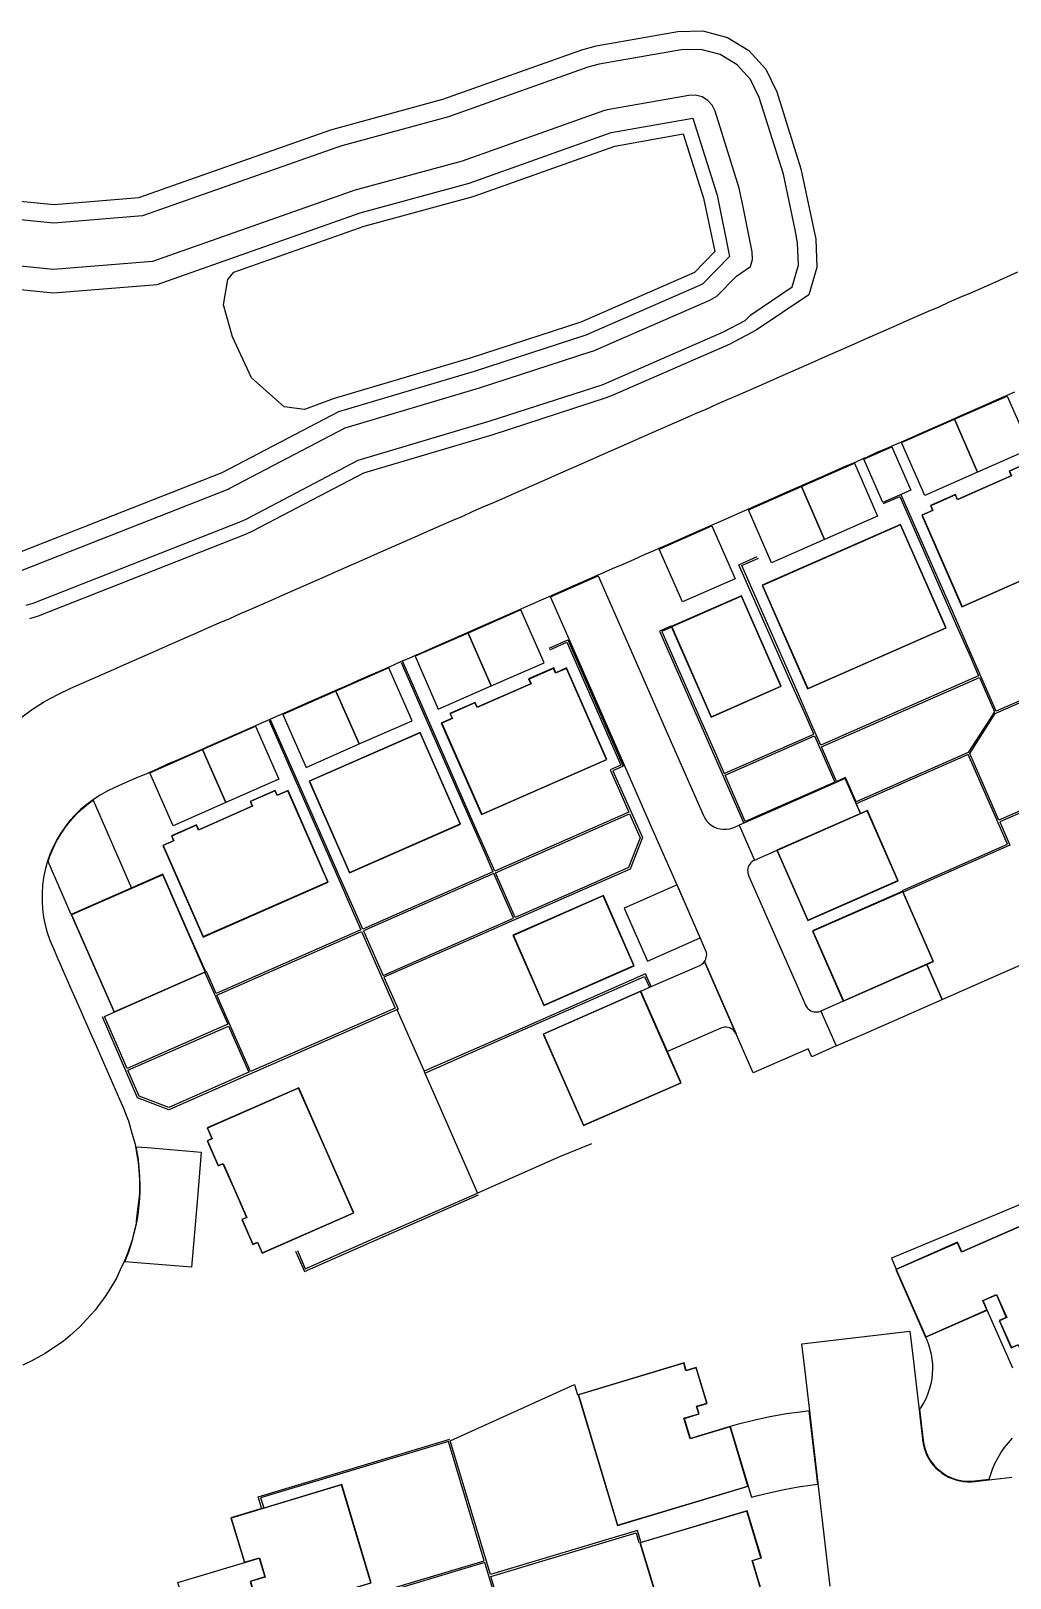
# Model space of a CAD drawing. Header units: metres. Extents: x 383525 to 383919, y 430576 to 430887.
# Drawn here: x 383676.9 to 383761.6, y 430710.9 to 430844.6 of the extents above; entities that cross this region are included whole.
import ezdxf

# ---------------------------------------------------------------- set-up
doc = ezdxf.new("R2010")
doc.units = ezdxf.units.M
for name, color, linetype, true_color in [('3D_LINES', 132, 'Continuous', 0x00cccc), ('PLOTS EXTERNAL LEVEL', 3, 'Continuous', 0x00ff00), ('PLOTS FFL', 1, 'Continuous', 0xff0000)]:
    doc.layers.add(name, color=color, linetype=linetype, true_color=true_color)

msp = doc.modelspace()

# ---------------------------------------------------------------- linework, layer by layer
at = {"layer": '3D_LINES'}
for points in [[(383670.39, 430830.46, 238.7), (383678.9, 430829.62, 238.7), (383686.22, 430830.21, 238.7), (383702.83, 430836.06, 238.7), (383703.36, 430836.22, 238.7), (383712.52, 430838.72, 238.7), (383724.54, 430842.99, 238.7), (383725.77, 430843.32, 238.7), (383732.84, 430844.56, 238.7), (383735.02, 430844.62, 238.7), (383737.13, 430844.06, 238.7), (383738.99, 430842.93, 238.7), (383740.46, 430841.32, 238.7), (383741.4, 430839.35, 238.7), (383743.49, 430832.71, 238.7), (383744.77, 430826.63, 238.7), (383744.87, 430824.17, 238.7), (383744.17, 430821.81, 238.7), (383739.63, 430818.74, 238.7), (383737.28, 430817.5, 238.7), (383727.18, 430813.09, 238.7), (383726.66, 430812.89, 238.7), (383716.86, 430809.71, 238.7), (383705.66, 430806.39, 238.7), (383696.06, 430801.36, 238.7), (383695.5, 430801.11, 238.7), (383677.53, 430794.03, 238.7), (383676.77, 430793.79, 238.7)], [(383676.49, 430794.96, 238.3), (383677.09, 430795.15, 238.3), (383695.06, 430802.22, 238.3), (383695.51, 430802.42, 238.3), (383705.2, 430807.51, 238.3), (383716.63, 430810.9, 238.3), (383726.29, 430814.03, 238.3), (383726.7, 430814.19, 238.3), (383736.8, 430818.6, 238.3), (383738.66, 430819.58, 238.3), (383739.15, 430820.08, 238.3), (383742.73, 430822.5, 238.3), (383743.28, 430824.37, 238.3), (383743.2, 430826.31, 238.3), (383742.98, 430827.43, 238.3), (383741.97, 430832.23, 238.3), (383739.88, 430838.87, 238.3), (383739.13, 430840.42, 238.3), (383737.97, 430841.7, 238.3), (383736.5, 430842.59, 238.3), (383734.84, 430843.03, 238.3), (383733.12, 430842.98, 238.3), (383726.05, 430841.74, 238.3), (383725.07, 430841.48, 238.3), (383713, 430837.19, 238.3), (383703.78, 430834.68, 238.3), (383703.36, 430834.55, 238.3), (383686.56, 430828.63, 238.3), (383678.89, 430828.01, 238.3), (383670.24, 430828.86, 238.3)], [(383675.99, 430797.94, 237.3), (383693.97, 430805.01, 237.3), (383694.11, 430805.08, 237.3), (383704.07, 430810.3, 237.3), (383715.7, 430813.75, 237.3), (383725.36, 430816.89, 237.3), (383725.5, 430816.94, 237.3), (383735.6, 430821.35, 237.3), (383736.22, 430821.68, 237.3), (383737.93, 430823.43, 237.3), (383739.13, 430824.24, 237.3), (383739.31, 430824.86, 237.3), (383739.28, 430825.51, 237.3), (383738.49, 430829.42, 237.3), (383738.15, 430831.02, 237.3), (383736.06, 430837.67, 237.3), (383735.81, 430838.19, 237.3), (383735.43, 430838.61, 237.3), (383734.94, 430838.91, 237.3), (383734.38, 430839.06, 237.3), (383733.81, 430839.04, 237.3), (383726.74, 430837.8, 237.3), (383726.41, 430837.72, 237.3), (383714.2, 430833.37, 237.3), (383704.83, 430830.82, 237.3), (383704.69, 430830.78, 237.3), (383687.4, 430824.68, 237.3), (383678.85, 430824, 237.3), (383669.85, 430824.88, 237.3)], [(383669.65, 430822.89, 236.5), (383678.84, 430821.99, 236.5), (383687.82, 430822.71, 236.5), (383705.36, 430828.89, 236.5), (383714.8, 430831.46, 236.5), (383727.09, 430835.83, 236.5), (383734.15, 430837.07, 236.5), (383736.25, 430830.42, 236.5), (383737.32, 430825.11, 236.5), (383734.99, 430822.73, 236.5), (383724.9, 430818.31, 236.5), (383715.24, 430815.18, 236.5), (383703.5, 430811.7, 236.5), (383693.42, 430806.41, 236.5), (383675.44, 430799.34, 236.5)], [(383694.44, 430823.77, 236.5), (383705.71, 430827.74, 236.5), (383715.16, 430830.31, 236.5), (383727.39, 430834.67, 236.5), (383733.32, 430835.71, 236.5), (383735.07, 430830.17, 236.5), (383736.04, 430825.54, 236.5), (383734.29, 430823.73, 236.5), (383724.47, 430819.44, 236.5), (383714.89, 430816.32, 236.5), (383703.05, 430812.82, 236.5), (383700.57, 430811.9, 236.5), (383698.81, 430812.13, 236.5), (383695.99, 430814.62, 236.5), (383694.34, 430818.17, 236.5), (383693.55, 430820.94, 236.5), (383693.94, 430823.14, 236.5), (383694.44, 430823.77, 236.5)], [(383675.91, 430785.14, 240.69), (383676.96, 430785.92, 240.66), (383678.07, 430786.63, 240.64), (383679.22, 430787.26, 240.61), (383680.34, 430787.79, 240.59), (383681.28, 430788.2, 240.56), (383682.19, 430788.61, 240.53), (383683.11, 430789.01, 240.51), (383684.03, 430789.41, 240.48), (383684.94, 430789.81, 240.46), (383685.86, 430790.21, 240.43), (383686.77, 430790.62, 240.4), (383687.69, 430791.02, 240.38), (383688.6, 430791.42, 240.35), (383689.52, 430791.82, 240.33), (383690.43, 430792.23, 240.31), (383691.35, 430792.63, 240.28), (383692.27, 430793.03, 240.26), (383693.18, 430793.43, 240.24), (383694.1, 430793.83, 240.22), (383695.01, 430794.24, 240.19), (383695.93, 430794.64, 240.17), (383696.84, 430795.04, 240.15), (383697.76, 430795.44, 240.13), (383698.67, 430795.85, 240.11), (383699.59, 430796.25, 240.09), (383700.51, 430796.65, 240.07), (383701.42, 430797.05, 240.06), (383702.34, 430797.45, 240.04), (383703.25, 430797.86, 240.02), (383704.17, 430798.26, 240), (383705.08, 430798.66, 239.98), (383706, 430799.06, 239.97), (383706.91, 430799.47, 239.95), (383707.83, 430799.87, 239.93), (383708.75, 430800.27, 239.91), (383709.66, 430800.67, 239.9), (383710.58, 430801.07, 239.88), (383711.49, 430801.48, 239.86), (383712.41, 430801.88, 239.84), (383713.32, 430802.28, 239.83), (383714.24, 430802.68, 239.81), (383715.15, 430803.09, 239.79), (383716.07, 430803.49, 239.77), (383716.99, 430803.89, 239.76), (383717.9, 430804.29, 239.74), (383718.82, 430804.69, 239.72), (383719.73, 430805.1, 239.7), (383720.65, 430805.5, 239.69), (383721.56, 430805.9, 239.67), (383722.48, 430806.3, 239.65), (383723.39, 430806.71, 239.63), (383724.31, 430807.11, 239.62), (383725.23, 430807.51, 239.6), (383726.14, 430807.91, 239.58), (383727.06, 430808.31, 239.56), (383727.97, 430808.72, 239.55), (383728.89, 430809.12, 239.53), (383729.8, 430809.52, 239.51), (383730.72, 430809.92, 239.5), (383731.63, 430810.33, 239.48), (383732.55, 430810.73, 239.46), (383733.47, 430811.13, 239.44), (383734.38, 430811.53, 239.43), (383735.3, 430811.93, 239.41), (383736.21, 430812.34, 239.39), (383737.13, 430812.74, 239.37), (383738.04, 430813.14, 239.36), (383738.96, 430813.54, 239.34), (383739.87, 430813.95, 239.32), (383740.79, 430814.35, 239.3), (383741.7, 430814.75, 239.29), (383742.62, 430815.15, 239.27), (383743.54, 430815.55, 239.25), (383744.45, 430815.96, 239.23), (383745.37, 430816.36, 239.22), (383746.28, 430816.76, 239.2), (383747.2, 430817.16, 239.18), (383748.11, 430817.57, 239.16), (383749.03, 430817.97, 239.15), (383749.94, 430818.37, 239.13), (383750.86, 430818.77, 239.11), (383751.78, 430819.17, 239.09), (383752.69, 430819.58, 239.08), (383753.61, 430819.98, 239.06), (383754.52, 430820.38, 239.04), (383755.44, 430820.78, 239.02), (383756.35, 430821.19, 239.01), (383757.27, 430821.59, 238.99), (383758.18, 430821.99, 238.97), (383759.1, 430822.39, 238.95), (383760.02, 430822.79, 238.94), (383762.25, 430823.78, 238.89)], [(383761.97, 430813.38, 239.12), (383761.05, 430812.98, 239.14), (383760.13, 430812.58, 239.16), (383759.22, 430812.18, 239.18), (383758.3, 430811.78, 239.19), (383757.39, 430811.37, 239.21), (383756.47, 430810.97, 239.23), (383755.56, 430810.57, 239.25), (383754.64, 430810.17, 239.26), (383753.73, 430809.76, 239.28), (383752.81, 430809.36, 239.3), (383751.89, 430808.96, 239.32), (383751.34, 430808.72, 239.33), (383750.98, 430808.56, 239.33), (383750.06, 430808.16, 239.35), (383749.15, 430807.75, 239.37), (383748.91, 430807.65, 239.37), (383748.23, 430807.35, 239.39), (383747.32, 430806.95, 239.4), (383746.4, 430806.55, 239.42), (383745.49, 430806.14, 239.44), (383744.57, 430805.74, 239.46), (383743.65, 430805.34, 239.47), (383742.74, 430804.94, 239.49), (383741.82, 430804.54, 239.51), (383740.91, 430804.13, 239.53), (383739.99, 430803.73, 239.54), (383739.08, 430803.33, 239.56), (383738.16, 430802.93, 239.58), (383737.25, 430802.52, 239.6), (383736.33, 430802.12, 239.61), (383735.78, 430801.88, 239.62), (383735.41, 430801.72, 239.63), (383734.5, 430801.32, 239.65), (383733.58, 430800.92, 239.67), (383732.67, 430800.51, 239.68), (383731.75, 430800.11, 239.7), (383731.2, 430799.87, 239.71), (383730.84, 430799.71, 239.72), (383729.92, 430799.31, 239.74), (383729.01, 430798.9, 239.75), (383728.09, 430798.5, 239.77), (383727.17, 430798.1, 239.79), (383726.26, 430797.7, 239.81), (383725.94, 430797.56, 239.81), (383725.34, 430797.3, 239.82), (383724.43, 430796.89, 239.84), (383723.51, 430796.49, 239.86), (383722.6, 430796.09, 239.88), (383721.68, 430795.69, 239.89), (383720.77, 430795.28, 239.91), (383719.85, 430794.88, 239.93), (383719.26, 430794.62, 239.94), (383718.94, 430794.48, 239.95), (383718.02, 430794.08, 239.96), (383717.1, 430793.68, 239.98), (383716.19, 430793.27, 240), (383715.27, 430792.87, 240.01), (383714.68, 430792.61, 240.03), (383714.36, 430792.47, 240.03), (383713.44, 430792.07, 240.05), (383712.53, 430791.66, 240.07), (383711.61, 430791.26, 240.08), (383710.7, 430790.86, 240.1), (383710.13, 430790.61, 240.11), (383709.78, 430790.46, 240.12), (383708.86, 430790.06, 240.14), (383707.95, 430789.65, 240.15), (383707.03, 430789.25, 240.17), (383706.12, 430788.85, 240.19), (383705.2, 430788.45, 240.21), (383704.29, 430788.04, 240.23), (383703.37, 430787.64, 240.25), (383702.46, 430787.24, 240.26), (383701.54, 430786.84, 240.28), (383700.62, 430786.44, 240.31), (383699.71, 430786.03, 240.33), (383698.79, 430785.63, 240.35), (383697.88, 430785.23, 240.37), (383697.56, 430785.09, 240.38), (383696.96, 430784.83, 240.39), (383696.31, 430784.54, 240.41), (383696.05, 430784.42, 240.41), (383695.13, 430784.02, 240.44), (383694.22, 430783.62, 240.46), (383693.3, 430783.22, 240.48), (383692.38, 430782.82, 240.51), (383691.74, 430782.53, 240.52), (383691.47, 430782.41, 240.53), (383690.55, 430782.01, 240.56), (383689.64, 430781.61, 240.58), (383688.72, 430781.21, 240.61), (383687.81, 430780.8, 240.63), (383686.89, 430780.4, 240.66), (383685.98, 430780, 240.69), (383685.06, 430779.6, 240.71), (383684.17, 430779.2, 240.74), (383683.48, 430778.88, 240.76), (383682.88, 430778.55, 240.79), (383682.3, 430778.18, 240.82), (383681.75, 430777.77, 240.84), (383681.23, 430777.33, 240.87), (383680.73, 430776.85, 240.9), (383680.27, 430776.34, 240.92), (383679.85, 430775.8, 240.95), (383679.46, 430775.24, 240.97), (383679.11, 430774.64, 241), (383678.8, 430774.03, 241.03), (383678.54, 430773.4, 241.05), (383678.31, 430772.75, 241.08), (383678.13, 430772.09, 241.1), (383677.99, 430771.42, 241.13), (383677.9, 430770.74, 241.16), (383677.86, 430770.05, 241.18), (383677.86, 430769.36, 241.21), (383677.9, 430768.68, 241.23), (383677.99, 430768, 241.26), (383678.13, 430767.33, 241.29), (383678.31, 430766.66, 241.32), (383678.54, 430766.01, 241.35), (383678.84, 430765.28, 241.38), (383679.24, 430764.38, 241.42), (383679.64, 430763.47, 241.46), (383680.04, 430762.55, 241.5), (383680.45, 430761.64, 241.54), (383680.85, 430760.72, 241.58), (383681.25, 430759.8, 241.63), (383681.65, 430758.89, 241.68), (383682.05, 430757.97, 241.73), (383682.46, 430757.06, 241.78), (383682.86, 430756.14, 241.83), (383683.26, 430755.23, 241.89), (383683.66, 430754.31, 241.95), (383683.76, 430754.1, 241.96), (383684.16, 430753.18, 242.02), (383684.56, 430752.27, 242.08), (383684.88, 430751.55, 242.12), (383685.26, 430750.58, 242.17), (383685.34, 430750.38, 242.18), (383685.64, 430749.32, 242.24), (383685.91, 430748.37, 242.29), (383686.09, 430747.28, 242.34), (383686.17, 430746.82, 242.36), (383686.25, 430745.73, 242.42), (383686.29, 430745.27, 242.44), (383686.28, 430744.19, 242.49), (383686.27, 430743.82, 242.51), (383686.13, 430742.72, 242.56), (383686.01, 430741.72, 242.62), (383685.99, 430741.55, 242.62), (383685.73, 430740.47, 242.68), (383685.62, 430740.02, 242.7), (383685.27, 430738.99, 242.75), (383685.09, 430738.49, 242.77), (383684.96, 430738.21, 242.79), (383684.63, 430737.49, 242.83), (383684.3, 430736.79, 242.86), (383683.73, 430735.84, 242.91), (383683.33, 430735.19, 242.95), (383682.67, 430734.31, 243), (383682.45, 430734.02, 243.02), (383681.71, 430733.21, 243.07), (383681.12, 430732.57, 243.11), (383680.28, 430731.84, 243.16), (383679.68, 430731.32, 243.2), (383678.76, 430730.7, 243.25), (383678.13, 430730.27, 243.29), (383677.18, 430729.74, 243.34), (383677.08, 430729.68, 243.34), (383676.19, 430729.26, 243.39)], [(383761.34, 430813.05, 239.14), (383763.35, 430808.48, 239.4), (383758.77, 430806.47, 239.4), (383756.76, 430811.04, 239.23), (383761.34, 430813.05, 239.14)], [(383756.76, 430811.04, 239.23), (383758.77, 430806.47, 239.4), (383754.2, 430804.46, 239.4), (383752.19, 430809.03, 239.32), (383756.76, 430811.04, 239.23)], [(383751.36, 430808.67, 239.33), (383753.01, 430804.92, 239.3), (383750.58, 430803.85, 239.3), (383748.93, 430807.6, 239.37), (383751.36, 430808.67, 239.33)], [(383748.11, 430807.24, 239.39), (383750.12, 430802.66, 239.65), (383745.54, 430800.65, 239.65), (383743.53, 430805.23, 239.47), (383748.11, 430807.24, 239.39)], [(383750.64, 430803.77, 239.55), (383752.03, 430804.38, 239.55), (383756.98, 430793.14, 239.55), (383758.12, 430790.56, 239.5), (383758.86, 430788.87, 239.6), (383745.21, 430782.87, 239.6), (383744.44, 430784.61, 239.5), (383743.27, 430787.27, 239.55), (383738.39, 430798.4, 239.55), (383739.83, 430799.03, 239.55)], [(383743.53, 430805.23, 239.47), (383745.54, 430800.65, 239.65), (383740.96, 430798.64, 239.65), (383738.95, 430803.22, 239.56), (383743.53, 430805.23, 239.47)], [(383776.08, 430803.02, 239.25), (383779.09, 430796.16, 239.51), (383778.09, 430793.59, 239.6), (383773.24, 430791.45, 239.65), (383766.97, 430788.7, 239.65), (383760.38, 430785.81, 239.65), (383757.9, 430791.46, 239.25), (383756.59, 430794.46, 239.3), (383752.17, 430804.51, 239.3)], [(383773.69, 430780.94, 240.53), (383773.27, 430781.94, 240.45), (383768.45, 430779.82, 240.55), (383760.62, 430776.38, 241.05), (383758.09, 430782.15, 241.05), (383760.3, 430785.6, 240.85), (383764.97, 430787.64, 240.55), (383767.76, 430788.86, 240.45), (383775.55, 430792.26, 240.45), (383778.22, 430793.43, 240.19), (383779.29, 430796.1, 239.93), (383776.23, 430803.16, 239.25)], [(383735.8, 430801.84, 239.62), (383737.81, 430797.26, 239.9), (383733.24, 430795.25, 239.9), (383731.22, 430799.82, 239.71), (383735.8, 430801.84, 239.62)], [(383732.3, 430793.06, 239.8), (383731.46, 430792.69, 239.8), (383734.9, 430784.89, 239.8), (383736.01, 430782.36, 239.85), (383736.86, 430780.43, 239.95), (383744.6, 430783.83, 239.95), (383743.85, 430785.54, 239.85), (383742.63, 430788.29, 239.8), (383739.08, 430796.31, 239.8), (383738.13, 430798.46, 239.66), (383739.72, 430799.17, 239.55)], [(383738.97, 430771.61, 241.77), (383740.15, 430768.91, 242.05), (383743.25, 430761.86, 242.48), (383743.9, 430760.39, 242.49), (383743.95, 430760.29, 242.49), (383744.03, 430760.17, 242.49), (383744.13, 430760.07, 242.49), (383744.23, 430759.98, 242.49), (383744.35, 430759.91, 242.49), (383744.48, 430759.85, 242.5), (383744.62, 430759.82, 242.5), (383744.75, 430759.8, 242.5), (383744.89, 430759.8, 242.5), (383745.03, 430759.82, 242.5), (383745.17, 430759.86, 242.5), (383745.21, 430759.88, 242.5), (383746.54, 430756.86, 242.5), (383744.44, 430755.93, 242.51), (383744.13, 430756.62, 242.52), (383739.37, 430754.53, 242.55), (383737.02, 430759.87, 242.56), (383735.14, 430764.15, 242.19), (383735.2, 430764.24, 242.18), (383735.26, 430764.36, 242.17), (383735.31, 430764.5, 242.16), (383735.33, 430764.63, 242.16), (383735.34, 430764.77, 242.15), (383735.32, 430764.91, 242.14), (383735.29, 430765.05, 242.13), (383735.25, 430765.15, 242.12), (383734.81, 430766.15, 242.05), (383732.81, 430770.71, 241.77), (383730.61, 430775.72, 241.4), (383727.89, 430781.91, 240.9), (383724.39, 430789.88, 240.3), (383721.83, 430795.7, 239.89), (383725.95, 430797.51, 239.81), (383728.46, 430791.8, 240.25), (383731.96, 430783.84, 240.85), (383735.06, 430776.78, 241.35), (383735.17, 430776.56, 241.36), (383735.33, 430776.33, 241.37), (383735.52, 430776.13, 241.38), (383735.74, 430775.95, 241.39), (383735.97, 430775.81, 241.4), (383736.23, 430775.7, 241.41), (383736.5, 430775.62, 241.42), (383736.78, 430775.59, 241.43), (383737.06, 430775.59, 241.45), (383737.33, 430775.63, 241.46), (383737.7, 430775.75, 241.47), (383738.15, 430775.95, 241.49), (383739.48, 430772.93, 241.68), (383739.37, 430772.88, 241.69), (383739.26, 430772.8, 241.69), (383739.15, 430772.7, 241.7), (383739.07, 430772.59, 241.71), (383738.99, 430772.47, 241.72), (383738.94, 430772.35, 241.73), (383738.9, 430772.21, 241.73), (383738.88, 430772.07, 241.74), (383738.89, 430771.93, 241.75), (383738.91, 430771.8, 241.76), (383738.95, 430771.66, 241.77), (383738.97, 430771.61, 241.77)], [(383719.27, 430794.57, 239.94), (383714.7, 430792.56, 240.03), (383716.71, 430787.99, 240.25), (383721.29, 430790, 240.25), (383719.27, 430794.57, 239.94)], [(383714.7, 430792.56, 240.03), (383710.12, 430790.55, 240.11), (383712.13, 430785.97, 240.25), (383716.71, 430787.99, 240.25), (383714.7, 430792.56, 240.03)], [(383732.24, 430793.17, 240), (383731.25, 430792.72, 240.05), (383734.71, 430784.87, 240.48), (383738.53, 430776.18, 241.56)], [(383721.72, 430791.26, 240.15), (383723.33, 430791.97, 240.3), (383728.13, 430781.06, 240.9), (383727.21, 430780.66, 240.97), (383729.78, 430774.88, 241.4), (383728.71, 430772.15, 241.69), (383725.56, 430770.77, 241.78), (383718.2, 430767.53, 242), (383714.93, 430766.1, 242.1), (383707.42, 430762.8, 242.35), (383708.65, 430760.05, 242.37), (383695.78, 430754.4, 242.6), (383688.84, 430751.35, 242.4), (383686.13, 430752.38, 242.07), (383683.08, 430759.38, 241.2)], [(383721.78, 430791.11, 240.15), (383723.25, 430791.76, 240.15), (383727.91, 430781.14, 240.15), (383726.99, 430780.74, 240.15), (383727.91, 430778.67, 240.1), (383728.61, 430777.08, 240.2), (383717.01, 430771.98, 240.2), (383716.3, 430773.59, 240.1), (383715.13, 430776.25, 240.15), (383711.52, 430784.47, 240.15), (383709.07, 430790.07, 240.14)], [(383708.92, 430790.01, 240.14), (383711.26, 430784.67, 240.35), (383714.89, 430776.42, 240.35), (383716.18, 430773.48, 240.3), (383716.86, 430771.92, 240.4), (383705.59, 430766.97, 240.4), (383704.85, 430768.67, 240.3), (383703.6, 430771.5, 240.35), (383699.86, 430779.99, 240.35), (383697.63, 430785.06, 240.38)], [(383707.85, 430789.55, 240.15), (383703.27, 430787.54, 240.25), (383705.28, 430782.97, 240.45), (383709.86, 430784.98, 240.45), (383707.85, 430789.55, 240.15)], [(383745.27, 430782.72, 240.25), (383758.93, 430788.72, 240.25), (383760.22, 430785.75, 240.5), (383757.94, 430782.23, 240.2), (383754.82, 430780.85, 240.3), (383748.28, 430777.98, 240.3), (383747.36, 430780.08, 240.28), (383746.58, 430779.74, 240.28), (383745.27, 430782.72, 240.25)], [(383703.27, 430787.54, 240.25), (383698.69, 430785.53, 240.35), (383700.7, 430780.95, 240.45), (383705.28, 430782.97, 240.45), (383703.27, 430787.54, 240.25)], [(383696.33, 430784.5, 240.41), (383698.34, 430779.92, 240.65), (383693.77, 430777.91, 240.65), (383691.75, 430782.48, 240.52), (383696.33, 430784.5, 240.41)], [(383697.49, 430785, 240.38), (383699.94, 430779.42, 240.55), (383703.43, 430771.45, 240.55), (383704.69, 430768.59, 240.5), (383705.43, 430766.9, 240.6), (383692.93, 430761.4, 240.6), (383692.09, 430763.3, 240.5)], [(383736.94, 430780.27, 240.4), (383744.67, 430783.67, 240.4), (383746.42, 430779.68, 240.65), (383738.68, 430776.27, 240.65), (383736.94, 430780.27, 240.4)], [(383691.75, 430782.48, 240.52), (383693.77, 430777.91, 240.65), (383689.19, 430775.9, 240.65), (383687.18, 430780.47, 240.66), (383691.75, 430782.48, 240.52)], [(383752.28, 430770.31, 241.85), (383761.36, 430774.3, 241.35), (383757.95, 430782.05, 241.35), (383748.27, 430777.8, 241.85), (383748.64, 430776.96, 241.85)], [(383773.54, 430780.87, 241.5), (383773.17, 430781.7, 241.5), (383768.21, 430779.53, 241.45), (383760.68, 430776.23, 242), (383761.57, 430774.21, 242), (383752.34, 430770.16, 242.4), (383752.34, 430770.16, 242.4)], [(383748.64, 430776.95, 241.85), (383747.31, 430779.98, 241.65), (383741.31, 430777.34, 241.65), (383738.15, 430775.95, 241.49), (383739.48, 430772.93, 241.68), (383741.44, 430773.79, 241.85), (383748.64, 430776.95, 241.85)], [(383682.27, 430778.1, 240.82), (383685.61, 430770.51, 241.27), (383680.39, 430768.22, 241.27), (383678.38, 430772.8, 241.08), (383678.54, 430773.26, 241.06), (383678.81, 430773.92, 241.03), (383679.12, 430774.56, 241), (383679.49, 430775.18, 240.98), (383679.89, 430775.77, 240.95), (383680.33, 430776.33, 240.92), (383680.81, 430776.86, 240.89), (383681.33, 430777.36, 240.86), (383681.88, 430777.81, 240.84), (383682.27, 430778.1, 240.82)], [(383728.67, 430776.93, 240.65), (383729.59, 430774.85, 240.8), (383728.59, 430772.28, 240.86), (383725.02, 430770.71, 240.95), (383718.77, 430767.96, 240.95), (383717.08, 430771.84, 240.65), (383728.67, 430776.93, 240.65)], [(383754.38, 430763.91, 242.4), (383755.7, 430760.88, 242.35), (383765.45, 430765.17, 242), (383765.15, 430765.86, 242), (383772.87, 430769.25, 241.45), (383776.09, 430770.66, 241.5), (383781.54, 430773.05, 241.5), (383780.84, 430774.61, 241.5)], [(383716.92, 430771.77, 240.85), (383705.65, 430766.82, 240.85), (383707.35, 430762.95, 241.15), (383718.63, 430767.9, 241.15), (383716.92, 430771.77, 240.85)], [(383732.78, 430770.78, 241.77), (383728.2, 430768.77, 242.1), (383730.21, 430764.19, 242.05), (383734.79, 430766.2, 242.05), (383732.78, 430770.78, 241.77)], [(383705.5, 430766.76, 240.9), (383708.41, 430760.14, 241.4), (383702.04, 430757.34, 241.4), (383695.9, 430754.64, 241.4), (383692.99, 430761.26, 240.9), (383705.5, 430766.76, 240.9)], [(383735.14, 430764.15, 242.19), (383737.89, 430757.9, 242.56), (383737.83, 430758, 242.55), (383737.75, 430758.12, 242.55), (383737.66, 430758.22, 242.55), (383737.55, 430758.31, 242.54), (383737.43, 430758.38, 242.54), (383737.3, 430758.44, 242.54), (383737.17, 430758.47, 242.53), (383737.03, 430758.49, 242.53), (383736.89, 430758.49, 242.53), (383736.75, 430758.47, 242.52), (383736.57, 430758.41, 242.52), (383731.94, 430756.38, 242.4), (383729.65, 430761.59, 242.4), (383730.54, 430761.99, 242.37), (383734.74, 430763.83, 242.21), (383734.85, 430763.88, 242.2), (383734.96, 430763.96, 242.2), (383735.06, 430764.06, 242.19), (383735.14, 430764.15, 242.19)], [(383755.7, 430760.88, 242.35), (383754.37, 430763.9, 242.4), (383747.15, 430760.73, 242.4), (383745.21, 430759.88, 242.44), (383746.54, 430756.86, 242.5), (383748.89, 430757.89, 242.35), (383755.7, 430760.88, 242.35)], [(383691.95, 430763.22, 241.2), (383693.09, 430760.63, 241.15), (383693.92, 430758.74, 241.25), (383685.22, 430754.9, 241.25), (383684.26, 430757.1, 241.15), (383683.25, 430759.42, 241.2), (383684.09, 430759.79, 241.2)], [(383730.54, 430761.99, 242.37), (383730.06, 430763.09, 242), (383721.64, 430759.39, 242.15), (383718.42, 430757.98, 242.1), (383710.9, 430754.67, 242.42)], [(383710.96, 430754.52, 242.42), (383717.69, 430757.48, 242.35), (383720.82, 430758.85, 242.4), (383729.97, 430762.87, 242.4), (383730.4, 430761.93, 242.37)], [(383708.55, 430760.01, 242.37), (383710.9, 430754.67, 242.42), (383710.92, 430754.62, 242.42), (383710.96, 430754.52, 242.42), (383712.17, 430751.77, 242.44), (383715.52, 430744.14, 242.5)], [(383685.28, 430754.76, 241.55), (383693.98, 430758.58, 241.55), (383695.74, 430754.58, 241.78), (383688.82, 430751.53, 241.71), (383686.25, 430752.53, 241.68), (383685.28, 430754.76, 241.55)], [(383686, 430748.15, 242.29), (383686.99, 430748.07, 242.4), (383691.63, 430747.68, 242.6), (383691.27, 430743.37, 242.7), (383690.8, 430737.72, 242.8), (383685.03, 430738.2, 242.79), (383685.36, 430739.06, 242.74), (383685.55, 430739.62, 242.71), (383685.72, 430740.19, 242.68), (383685.87, 430740.76, 242.65), (383686, 430741.34, 242.62), (383686.11, 430741.92, 242.6), (383686.19, 430742.51, 242.57), (383686.26, 430743.1, 242.54), (383686.31, 430743.69, 242.51), (383686.34, 430744.28, 242.48), (383686.34, 430744.88, 242.45), (383686.33, 430745.47, 242.42), (383686.29, 430746.06, 242.39), (383686.24, 430746.65, 242.36), (383686.16, 430747.24, 242.33), (383686, 430748.15, 242.29)], [(383725.39, 430748.39, 242.4), (383722.6, 430747.26, 242.35), (383715.52, 430744.14, 242.5)], [(383773.51, 430734.21, 246.8), (383775.62, 430735.15, 246.8), (383770.6, 430746.56, 246.8), (383764.72, 430744.11, 247.15), (383756.79, 430740.8, 247), (383751.33, 430738.52, 247), (383751.74, 430737.56, 247)], [(383699.78, 430739.11, 242.7), (383700.55, 430737.35, 242.68), (383715.6, 430743.99, 242.5)], [(383699.94, 430739.18, 242.7), (383700.63, 430737.6, 242.7), (383706.15, 430740.03, 242.7), (383715.52, 430744.14, 242.5)], [(383761.82, 430728.99, 247.15), (383759.61, 430734.02, 247.23), (383754.26, 430731.67, 247.23), (383754.37, 430731.45, 247.22), (383754.52, 430731.04, 247.21), (383754.65, 430730.63, 247.2), (383754.75, 430730.21, 247.18), (383754.82, 430729.79, 247.17), (383754.86, 430729.36, 247.16), (383754.87, 430728.93, 247.15), (383754.85, 430728.5, 247.16), (383754.8, 430728.07, 247.17), (383754.72, 430727.65, 247.18), (383754.61, 430727.23, 247.19), (383754.47, 430726.82, 247.2), (383754.31, 430726.42, 247.21), (383754.11, 430726.04, 247.22), (383753.89, 430725.67, 247.23), (383753.75, 430725.46, 247.23), (383754.07, 430722.76, 247.22), (383754.15, 430722.28, 247.22), (383754.23, 430722.01, 247.22), (383754.32, 430721.74, 247.22), (383754.43, 430721.49, 247.22), (383754.56, 430721.24, 247.22), (383754.71, 430721, 247.21), (383754.87, 430720.78, 247.21), (383755.05, 430720.56, 247.21), (383755.24, 430720.36, 247.21), (383755.45, 430720.17, 247.21), (383755.67, 430720, 247.21), (383755.9, 430719.84, 247.21), (383756.14, 430719.7, 247.21), (383756.39, 430719.58, 247.21), (383756.65, 430719.47, 247.21), (383756.91, 430719.38, 247.2), (383757.18, 430719.31, 247.2), (383757.46, 430719.26, 247.2), (383757.73, 430719.23, 247.2), (383758.01, 430719.22, 247.2), (383758.5, 430719.25, 247.2), (383759.78, 430719.39, 247.19), (383759.88, 430719.76, 247.19), (383760.05, 430720.26, 247.19), (383760.26, 430720.76, 247.19), (383760.51, 430721.23, 247.19), (383760.78, 430721.69, 247.18), (383761.09, 430722.13, 247.18), (383761.43, 430722.55, 247.18), (383761.79, 430722.94, 247.18)], [(383746.02, 430710.15, 248.04), (383745.93, 430710.86, 248), (383745.82, 430711.86, 247.94), (383745.7, 430712.85, 247.88), (383745.59, 430713.84, 247.83), (383745.47, 430714.84, 247.77), (383745.36, 430715.83, 247.71), (383745.24, 430716.82, 247.66), (383745.13, 430717.82, 247.6), (383745.01, 430718.81, 247.55), (383744.9, 430719.8, 247.49), (383744.78, 430720.8, 247.43), (383744.67, 430721.79, 247.38), (383744.55, 430722.78, 247.32), (383744.43, 430723.78, 247.26), (383744.32, 430724.77, 247.21), (383744.26, 430725.3, 247.18), (383744.2, 430725.76, 247.15), (383744.09, 430726.76, 247.1), (383743.97, 430727.75, 247.04), (383743.86, 430728.74, 246.98), (383743.58, 430731.11, 246.96), (383748.25, 430731.65, 247.03), (383752.92, 430732.2, 246.96), (383753.19, 430729.83, 246.98), (383753.31, 430728.84, 247.04), (383753.43, 430727.84, 247.1), (383753.54, 430726.85, 247.15), (383753.66, 430725.86, 247.21), (383753.71, 430725.43, 247.23), (383753.77, 430724.86, 247.26), (383753.89, 430723.87, 247.32), (383754, 430722.87, 247.38), (383754.01, 430722.8, 247.38), (383754.07, 430722.42, 247.41), (383754.15, 430722.09, 247.45), (383754.26, 430721.77, 247.48), (383754.39, 430721.46, 247.51), (383754.55, 430721.16, 247.54), (383754.73, 430720.88, 247.57), (383754.94, 430720.61, 247.59), (383755.17, 430720.36, 247.61), (383755.42, 430720.14, 247.63), (383755.68, 430719.93, 247.64), (383755.96, 430719.74, 247.65), (383756.26, 430719.58, 247.66), (383756.57, 430719.45, 247.66), (383756.89, 430719.34, 247.67), (383757.22, 430719.26, 247.66), (383757.55, 430719.2, 247.66), (383757.88, 430719.17, 247.65), (383758.23, 430719.17, 247.64), (383758.55, 430719.2, 247.63), (383758.76, 430719.22, 247.63), (383759.75, 430719.34, 247.6), (383760.74, 430719.46, 247.57), (383761.74, 430719.57, 247.54)], [(383729.64, 430713.99, 247.35), (383729.36, 430714.98, 247.35), (383716.64, 430711.15, 248.1), (383713.16, 430722.73, 248.1), (383723.91, 430727.59, 247.35), (383724.17, 430726.7, 247.35)], [(383744.21, 430725.3, 247.18), (383743.66, 430725.24, 247.2), (383742.23, 430725.04, 247.25), (383740.8, 430724.78, 247.3), (383739.39, 430724.48, 247.35), (383737.98, 430724.13, 247.4), (383737.37, 430723.96, 247.43), (383739.21, 430717.84, 247.43), (383739.66, 430717.96, 247.43), (383740.85, 430718.26, 247.46), (383742.05, 430718.52, 247.49), (383743.26, 430718.73, 247.51), (383744.48, 430718.9, 247.54), (383744.94, 430718.96, 247.55), (383744.21, 430725.3, 247.18)], [(383696.85, 430716.92, 248.15), (383696.55, 430717.89, 248.15), (383713.12, 430722.87, 248.1)], [(383706.05, 430708.28, 248.75), (383705.75, 430709.25, 248.75), (383716.1, 430712.35, 248.55), (383713.01, 430722.66, 248.1), (383696.76, 430717.79, 248.75), (383697.03, 430716.94, 248.75)], [(383730.3, 430699.95, 248.2), (383730, 430700.95, 248.2), (383720.55, 430698.1, 248.3), (383719.49, 430701.62, 248.25), (383716.68, 430711, 248.1), (383729.23, 430714.76, 247.85), (383729.47, 430713.94, 247.85)], [(383695.85, 430710.56, 248.82), (383697.04, 430706.6, 248.82), (383691.29, 430704.88, 248.79), (383689.61, 430710.47, 248.3), (383696.65, 430712.58, 248.75), (383697.14, 430710.95, 248.75), (383695.85, 430710.56, 248.82)], [(383707.88, 430697.23, 249.2), (383707.59, 430698.2, 249.2), (383719.3, 430701.71, 249), (383716.15, 430712.2, 248.55), (383705.98, 430709.14, 249.2), (383706.24, 430708.28, 249.2)]]:
    msp.add_polyline3d(points, dxfattribs=at)
at = {"layer": 'PLOTS EXTERNAL LEVEL'}
for points in [[(383764.77, 430807.52, 239.3), (383763.85, 430807.11, 239.3), (383763.66, 430807.52, 239.3), (383761.49, 430806.57, 239.3), (383761.67, 430806.16, 239.3), (383757.04, 430804.12, 239.3), (383756.86, 430804.53, 239.3), (383754.69, 430803.58, 239.3), (383754.87, 430803.17, 239.3), (383753.94, 430802.76, 239.3), (383757.42, 430794.84, 239.3), (383768.25, 430799.6, 239.3), (383764.77, 430807.52, 239.3)], [(383752.11, 430801.96, 239.55), (383740.14, 430796.69, 239.55), (383744.07, 430787.74, 239.55), (383756.04, 430793, 239.55), (383752.11, 430801.96, 239.55)], [(383738.35, 430795.78, 239.8), (383732.28, 430793.12, 239.8), (383735.72, 430785.3, 239.8), (383741.79, 430787.96, 239.8), (383738.35, 430795.78, 239.8)], [(383723.22, 430789.54, 240.15), (383722.3, 430789.13, 240.15), (383722.12, 430789.54, 240.15), (383719.94, 430788.59, 240.15), (383720.12, 430788.18, 240.15), (383715.49, 430786.14, 240.15), (383715.31, 430786.55, 240.15), (383713.14, 430785.6, 240.15), (383713.32, 430785.19, 240.15), (383712.39, 430784.78, 240.15), (383715.87, 430776.86, 240.15), (383726.7, 430781.62, 240.15), (383723.22, 430789.54, 240.15)], [(383710.56, 430783.97, 240.35), (383700.97, 430779.76, 240.35), (383704.45, 430771.84, 240.35), (383714.04, 430776.05, 240.35), (383710.56, 430783.97, 240.35)], [(383699.14, 430778.96, 240.55), (383698.21, 430778.55, 240.55), (383698.03, 430778.96, 240.55), (383695.86, 430778.01, 240.55), (383696.04, 430777.59, 240.55), (383691.41, 430775.56, 240.55), (383691.23, 430775.97, 240.55), (383689.05, 430775.02, 240.55), (383689.23, 430774.6, 240.55), (383688.31, 430774.2, 240.55), (383691.79, 430766.28, 240.55), (383702.62, 430771.03, 240.55), (383699.14, 430778.96, 240.55)], [(383749.24, 430777.22, 241.85), (383741.42, 430773.78, 241.85), (383744.08, 430767.72, 241.85), (383751.9, 430771.15, 241.85), (383749.24, 430777.22, 241.85)], [(383688.31, 430771.7, 241.55), (383684.92, 430770.21, 241.27), (383683.26, 430769.48, 241.2), (383680.39, 430768.22, 241.27), (383684.1, 430759.78, 241.2), (383691.94, 430763.23, 241.2), (383692.02, 430763.26, 241.5), (383690.51, 430766.7, 241.52), (383688.31, 430771.7, 241.55), (383688.31, 430771.7, 241.55)], [(383729.07, 430763.8, 242), (383726.41, 430769.87, 241.78), (383718.59, 430766.43, 242), (383721.26, 430760.36, 242), (383729.07, 430763.8, 242), (383729.07, 430763.8, 242)], [(383754.97, 430764.17, 242.4), (383752.34, 430770.16, 242.4), (383752.31, 430770.24, 241.85), (383744.49, 430766.8, 241.85), (383744.52, 430766.73, 242.4), (383747.15, 430760.73, 242.4), (383754.97, 430764.17, 242.4)], [(383731.64, 430757.06, 242.4), (383729.65, 430761.59, 242.4), (383721.21, 430757.89, 242.4), (383724.69, 430749.97, 242.4), (383733.13, 430753.67, 242.4), (383731.64, 430757.06, 242.4)], [(383702.44, 430747.84, 242.7), (383700.06, 430753.25, 242.7), (383692.14, 430749.77, 242.5), (383692.55, 430748.85, 242.7), (383692.14, 430748.67, 242.7), (383693.09, 430746.49, 242.7), (383693.5, 430746.68, 242.7), (383694.52, 430744.36, 242.7), (383695.54, 430742.04, 242.7), (383695.13, 430741.86, 242.7), (383696.08, 430739.69, 242.7), (383696.49, 430739.87, 242.7), (383696.9, 430738.94, 242.7), (383704.82, 430742.43, 242.7), (383702.44, 430747.84, 242.7), (383702.44, 430747.84, 242.7)], [(383767.96, 430736.83, 247.15), (383769.26, 430737.4, 247.15), (383767.09, 430742.34, 247.15), (383765.79, 430741.77, 247.15), (383765.43, 430742.59, 247.15), (383757.4, 430739.06, 247), (383757.03, 430739.89, 247), (383751.69, 430737.54, 247), (383754.26, 430731.67, 247.15), (383759.61, 430734.02, 247.23), (383759.25, 430734.85, 247), (383760.39, 430735.35, 247), (383761.25, 430733.38, 247), (383760.64, 430733.11, 247.15), (383761.67, 430730.75, 247.15), (383762.29, 430731.02, 247.15), (383762.56, 430730.41, 247.15), (383769.45, 430733.43, 247.15), (383767.96, 430736.83, 247.15), (383767.96, 430736.83, 247.15)], [(383737.37, 430723.96, 247.43), (383733.93, 430722.92, 247.35), (383733.41, 430724.66, 247.35), (383734.7, 430725.05, 247.35), (383734.5, 430725.69, 247.35), (383735.37, 430725.95, 247.35), (383734.43, 430729.07, 247.35), (383733.57, 430728.81, 247.35), (383733.38, 430729.45, 247.35), (383724.23, 430726.71, 247.35), (383727.62, 430715.41, 247.35), (383738.92, 430718.8, 247.43), (383737.37, 430723.96, 247.43), (383737.37, 430723.96, 247.43)], [(383703.78, 430718.93, 248.75), (383697.04, 430716.91, 248.75), (383696.87, 430716.86, 248.15), (383694.2, 430716.06, 248.75), (383695.36, 430712.19, 248.75), (383696.65, 430712.58, 248.75), (383697.14, 430710.95, 248.75), (383695.85, 430710.56, 248.82), (383696.75, 430707.56, 248.82), (383706.33, 430710.43, 248.75), (383703.78, 430718.93, 248.75), (383703.78, 430718.93, 248.75)], [(383739.31, 430712.36, 247.85), (383740.07, 430712.59, 247.85), (383738.84, 430716.68, 247.85), (383729.67, 430713.93, 247.35), (383729.57, 430713.9, 247.85), (383730.74, 430710.01, 247.85), (383729.34, 430709.59, 247.85), (383730.56, 430705.51, 247.85), (383740.47, 430708.48, 247.85), (383739.31, 430712.36, 247.85), (383739.31, 430712.36, 247.85)]]:
    msp.add_polyline3d(points, dxfattribs=at)
at = {"layer": 'PLOTS FFL'}
for points in [[(383764.76, 430807.48, 239.45), (383763.83, 430807.08, 239.45), (383763.65, 430807.49, 239.45), (383761.52, 430806.56, 239.45), (383761.71, 430806.14, 239.45), (383757.03, 430804.09, 239.45), (383756.85, 430804.5, 239.45), (383754.72, 430803.57, 239.45), (383754.9, 430803.15, 239.45), (383753.98, 430802.75, 239.45), (383757.44, 430794.87, 239.45), (383768.22, 430799.61, 239.45), (383764.76, 430807.48, 239.45)], [(383752.1, 430801.92, 239.7), (383740.17, 430796.68, 239.7), (383744.08, 430787.78, 239.7), (383756.01, 430793.02, 239.7), (383752.1, 430801.92, 239.7)], [(383738.34, 430795.75, 239.95), (383732.32, 430793.1, 239.95), (383735.73, 430785.33, 239.95), (383741.75, 430787.98, 239.95), (383738.34, 430795.75, 239.95)], [(383723.21, 430789.5, 240.3), (383722.28, 430789.1, 240.3), (383722.1, 430789.51, 240.3), (383719.98, 430788.57, 240.3), (383720.16, 430788.16, 240.3), (383715.48, 430786.11, 240.3), (383715.3, 430786.52, 240.3), (383713.17, 430785.59, 240.3), (383713.35, 430785.17, 240.3), (383712.43, 430784.77, 240.3), (383715.89, 430776.89, 240.3), (383726.67, 430781.63, 240.3), (383723.21, 430789.5, 240.3)], [(383710.55, 430783.94, 240.5), (383701, 430779.75, 240.5), (383704.46, 430771.87, 240.5), (383714.01, 430776.07, 240.5), (383710.55, 430783.94, 240.5)], [(383699.12, 430778.92, 240.7), (383698.2, 430778.52, 240.7), (383698.02, 430778.93, 240.7), (383695.89, 430777.99, 240.7), (383696.07, 430777.58, 240.7), (383691.39, 430775.53, 240.7), (383691.21, 430775.94, 240.7), (383689.09, 430775, 240.7), (383689.27, 430774.59, 240.7), (383688.34, 430774.18, 240.7), (383691.8, 430766.31, 240.7), (383702.58, 430771.05, 240.7), (383699.12, 430778.92, 240.7)], [(383749.23, 430777.19, 242), (383741.45, 430773.77, 242), (383744.1, 430767.75, 242), (383751.87, 430771.16, 242), (383749.23, 430777.19, 242)], [(383688.3, 430771.67, 241.35), (383680.42, 430768.21, 241.35), (383684.11, 430759.82, 241.35), (383691.98, 430763.28, 241.35), (383688.3, 430771.67, 241.35)], [(383729.04, 430763.81, 242.15), (383726.4, 430769.83, 242.15), (383718.62, 430766.42, 242.15), (383721.27, 430760.4, 242.15), (383729.04, 430763.81, 242.15)], [(383754.94, 430764.18, 242.55), (383752.29, 430770.2, 242.55), (383744.52, 430766.79, 242.55), (383747.17, 430760.77, 242.55), (383754.94, 430764.18, 242.55)], [(383731.62, 430757.05, 242.55), (383729.63, 430761.56, 242.55), (383721.24, 430757.87, 242.55), (383724.7, 430750, 242.55), (383733.1, 430753.68, 242.55), (383731.62, 430757.05, 242.55)], [(383702.42, 430747.83, 242.85), (383700.05, 430753.22, 242.85), (383692.17, 430749.76, 242.85), (383692.58, 430748.83, 242.85), (383692.17, 430748.65, 242.85), (383693.1, 430746.53, 242.85), (383693.52, 430746.71, 242.85), (383695.57, 430742.03, 242.85), (383695.16, 430741.85, 242.85), (383696.09, 430739.72, 242.85), (383696.5, 430739.9, 242.85), (383696.91, 430738.98, 242.85), (383704.79, 430742.44, 242.85), (383702.42, 430747.83, 242.85)], [(383767.93, 430736.85, 247.3), (383769.23, 430737.42, 247.3), (383767.08, 430742.31, 247.3), (383765.78, 430741.73, 247.3), (383765.42, 430742.56, 247.3), (383757.38, 430739.03, 247.3), (383757.02, 430739.85, 247.3), (383751.72, 430737.52, 247.3), (383754.28, 430731.71, 247.3), (383759.58, 430734.04, 247.3), (383759.21, 430734.86, 247.3), (383760.4, 430735.38, 247.3), (383761.29, 430733.37, 247.3), (383760.67, 430733.1, 247.3), (383761.69, 430730.79, 247.3), (383762.3, 430731.06, 247.3), (383762.57, 430730.44, 247.3), (383769.42, 430733.45, 247.3), (383767.93, 430736.85, 247.3)], [(383737.36, 430723.93, 247.5), (383733.91, 430722.89, 247.5), (383733.37, 430724.68, 247.5), (383734.67, 430725.06, 247.5), (383734.47, 430725.71, 247.5), (383735.34, 430725.97, 247.5), (383734.42, 430729.04, 247.5), (383733.55, 430728.78, 247.5), (383733.36, 430729.42, 247.5), (383724.26, 430726.69, 247.5), (383727.63, 430715.44, 247.5), (383738.89, 430718.81, 247.5), (383737.36, 430723.93, 247.5)], [(383703.76, 430718.9, 248.9), (383694.23, 430716.04, 248.9), (383695.38, 430712.22, 248.9), (383696.67, 430712.61, 248.9), (383697.17, 430710.94, 248.9), (383695.88, 430710.55, 248.9), (383696.77, 430707.59, 248.9), (383706.3, 430710.45, 248.9), (383703.76, 430718.9, 248.9)], [(383739.28, 430712.38, 248), (383740.03, 430712.6, 248), (383738.82, 430716.65, 248), (383729.6, 430713.89, 248), (383730.77, 430710, 248), (383729.37, 430709.58, 248), (383730.58, 430705.54, 248), (383740.44, 430708.5, 248), (383739.28, 430712.38, 248)]]:
    msp.add_polyline3d(points, dxfattribs=at)

doc.saveas('drawing.dxf')
